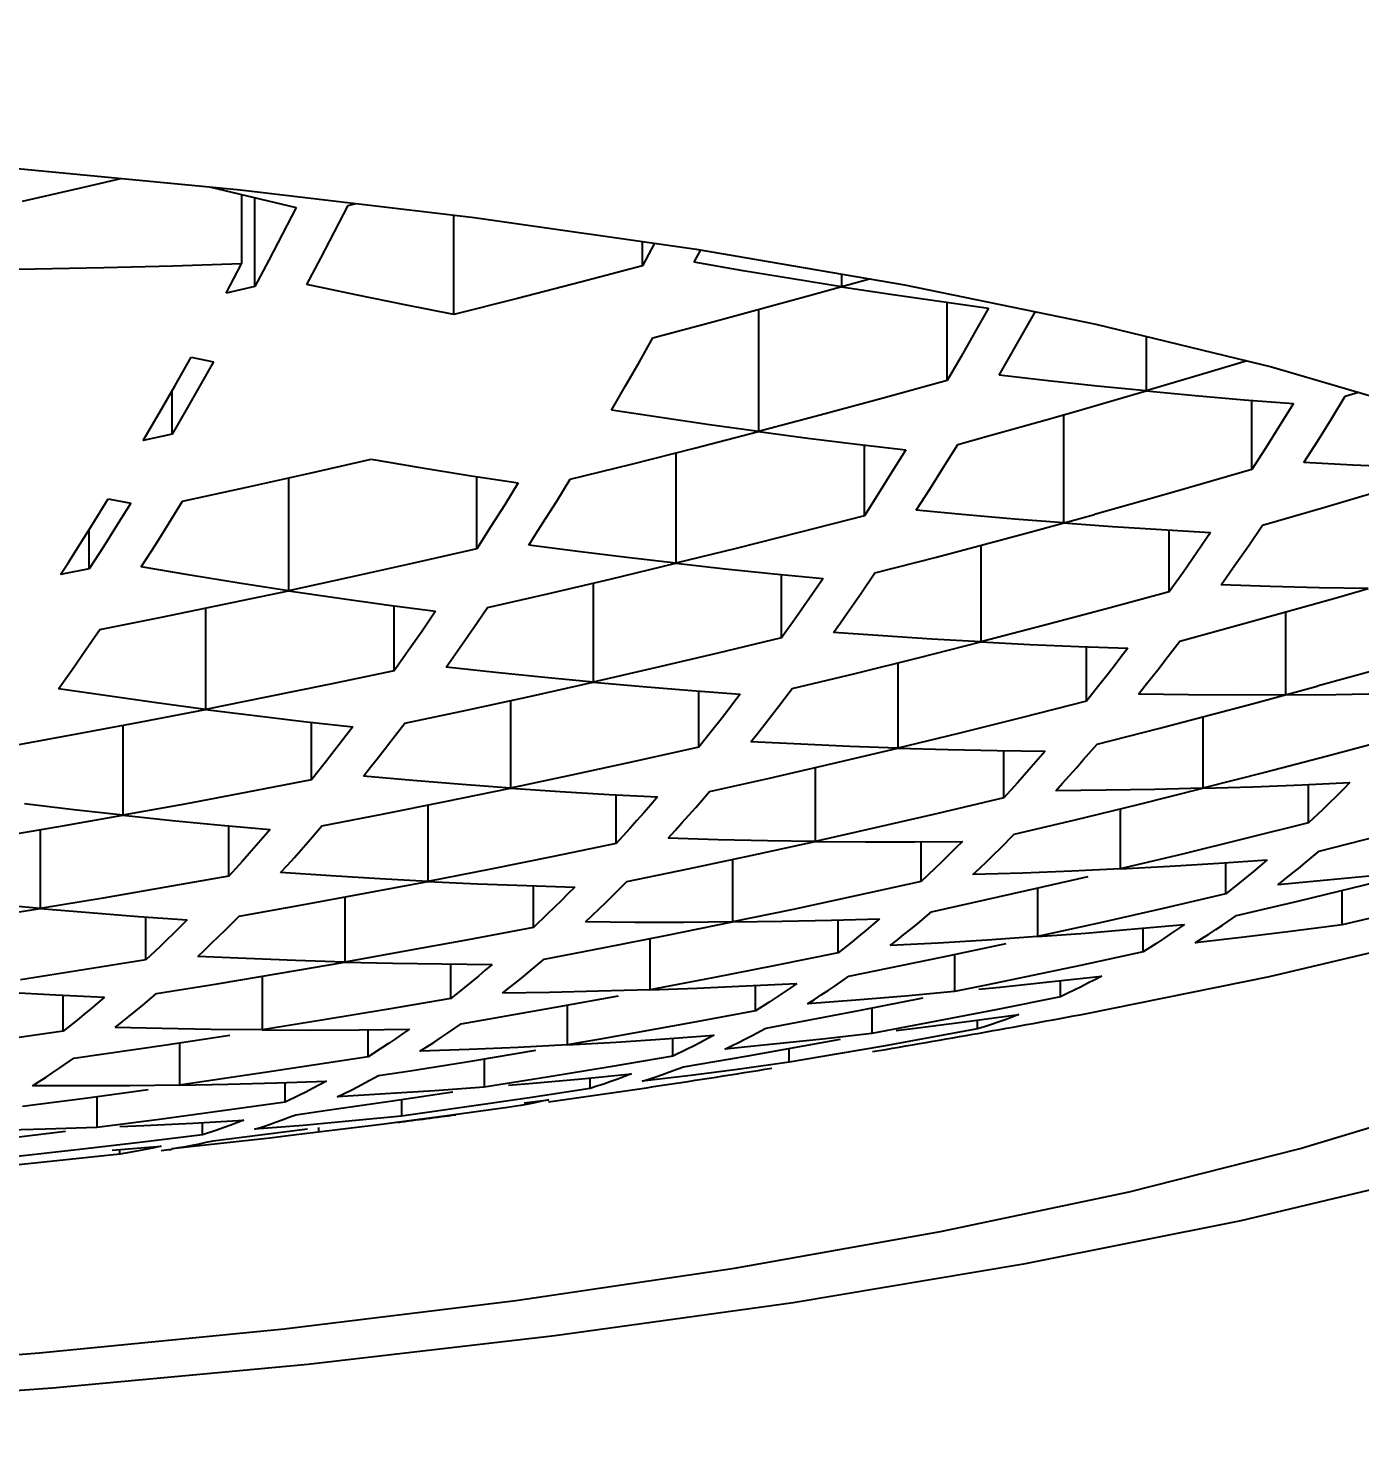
# Model space of a CAD drawing. Header units: millimetres. Extents: x 2985 to 3826, y 1462 to 2056.
# Drawn here: x 3226.224 to 3229.59, y 1804.218 to 1807.824 of the extents above; entities that cross this region are included whole.
import ezdxf

# ---------------------------------------------------------------- set-up
doc = ezdxf.new("R2010")
doc.units = ezdxf.units.MM
doc.styles.get("Standard").update_dxf_attribs({"font": 'arial.ttf'})
doc.dimstyles.new('사본(2) STANDARD', dxfattribs={"dimscale": 0, "dimtxt": 4, "dimasz": 4, "dimexe": 1.25, "dimexo": 0.625, "dimgap": 1.5, "dimtad": 3, "dimtih": 1, "dimtoh": 1, "dimdec": 1, "dimzin": 9, "dimdsep": 46, "dimtxsty": 'Standard', "dimcen": 2.5, "dimclrd": 3, "dimclre": 3, "dimclrt": 4, "dimadec": 0, "dimazin": 0, "dimtfac": 1, "dimtdec": 1, "dimtmove": 0, "dimatfit": 3, "dimfxl": 1.25, "dimtfill": 1, "dimtolj": 1, "dimtzin": 0, "dimarcsym": 0})

# ---------------------------------------------------------------- blocks, each defined once
blk = doc.blocks.new('*D5')
at = {"color": 3, "lineweight": -2, "transparency": 16777216}
for p, q in [((3223.8327, 1826.8353), (3276.0282, 1826.8353)), ((3274.7782, 1822.8353), (3274.7782, 1761.3796)), ((3274.7782, 1692.8366), (3274.7782, 1754.2923)), ((3248.3896, 1688.8366), (3276.0282, 1688.8366))]:
    blk.add_line(p, q, dxfattribs=at)
at = {"color": 3, "transparency": 16777216}
for points in [[(3274.1116, 1822.8353), (3275.4449, 1822.8353), (3274.7782, 1826.8353)], [(3274.1116, 1692.8366), (3275.4449, 1692.8366), (3274.7782, 1688.8366)]]:
    blk.add_solid(points, dxfattribs=at)
at = {"layer": 'Defpoints', "color": 0, "transparency": 16777216}
for p in [(3223.2077, 1826.8353), (3247.7646, 1688.8366), (3274.7782, 1688.8366)]:
    blk.add_point(p, dxfattribs=at)
at = {"color": 4, "transparency": 16777216, "insert": (3274.7782, 1757.836), "char_height": 4, "attachment_point": 5, "bg_fill": 3, "box_fill_scale": 1.1, "bg_fill_color": 256, "bg_fill_true_color": 13158600, "bg_fill_transparency": 0}
blk.add_mtext('\\A1;138', dxfattribs=at)

msp = doc.modelspace()

# ---------------------------------------------------------------- linework, layer by layer
at = {"color": 7, "linetype": 'Continuous'}
for p, q in [((3226.1415, 1807.4748), (3226.7599, 1807.4162)), ((3226.3669, 1807.424), (3226.4567, 1807.445)), ((3226.208, 1807.3876), (3226.3669, 1807.424)), ((3226.6816, 1807.4237), (3226.7764, 1807.4007)), ((3226.7599, 1807.4162), (3227.3509, 1807.3464)), ((3226.7625, 1807.404), (3226.7625, 1807.2286)), ((3226.7764, 1807.4007), (3226.9005, 1807.3714)), ((3226.7958, 1807.1719), (3226.7958, 1807.3961)), ((3226.9005, 1807.3714), (3226.866, 1807.3047)), ((3226.9974, 1807.31), (3227.0318, 1807.3765)), ((3227.0318, 1807.3765), (3227.0524, 1807.3817)), ((3227.2993, 1807.1007), (3227.2993, 1807.3525)), ((3227.3509, 1807.3464), (3227.9121, 1807.2661)), ((3226.866, 1807.3047), (3226.8311, 1807.2382)), ((3226.9626, 1807.2435), (3226.9974, 1807.31)), ((3227.7761, 1807.2238), (3227.7761, 1807.2856)), ((3227.8066, 1807.2812), (3227.7761, 1807.2238)), ((3227.9074, 1807.2333), (3227.9239, 1807.2642)), ((3227.9121, 1807.2661), (3228.4394, 1807.1758)), ((3226.4143, 1807.2188), (3226.2401, 1807.2155)), ((3226.5884, 1807.2232), (3226.4143, 1807.2188)), ((3226.7625, 1807.2286), (3226.5884, 1807.2232)), ((3226.7231, 1807.1548), (3226.7625, 1807.2286)), ((3226.8311, 1807.2382), (3226.7958, 1807.1719)), ((3226.9272, 1807.177), (3226.9626, 1807.2435)), ((3227.7761, 1807.2238), (3227.6193, 1807.1824)), ((3228.0314, 1807.2116), (3227.9074, 1807.2333)), ((3228.1555, 1807.1909), (3228.0314, 1807.2116)), ((3227.0512, 1807.1507), (3226.9272, 1807.177)), ((3227.6193, 1807.1824), (3227.4604, 1807.1413)), ((3228.2795, 1807.1711), (3228.1555, 1807.1909)), ((3228.2015, 1807.1493), (3228.3505, 1807.191)), ((3228.2795, 1807.2032), (3228.2795, 1807.1711)), ((3228.4394, 1807.1758), (3228.9233, 1807.0766)), ((3226.7958, 1807.1719), (3226.7231, 1807.1548)), ((3227.1752, 1807.1252), (3227.0512, 1807.1507)), ((3227.4604, 1807.1413), (3227.2993, 1807.1007)), ((3227.964, 1807.0846), (3228.2015, 1807.1493)), ((3228.2795, 1807.1711), (3228.4036, 1807.1521)), ((3228.4036, 1807.1521), (3228.5277, 1807.1341)), ((3227.2993, 1807.1007), (3227.1752, 1807.1252)), ((3228.0703, 1807.1133), (3228.0703, 1806.8047)), ((3228.5277, 1807.1341), (3228.6517, 1807.117)), ((3228.547, 1806.9336), (3228.547, 1807.1314)), ((3228.6517, 1807.117), (3228.6174, 1807.0559)), ((3228.7302, 1807.0372), (3228.7702, 1807.108)), ((3227.8028, 1807.0419), (3227.964, 1807.0846)), ((3228.9233, 1807.0766), (3229.3676, 1806.9682)), ((3227.7687, 1806.9814), (3227.8028, 1807.0419)), ((3228.6174, 1807.0559), (3228.5825, 1806.9948)), ((3229.0505, 1807.0456), (3229.0505, 1806.9074)), ((3228.5825, 1806.9948), (3228.547, 1806.9336)), ((3226.5942, 1806.9214), (3226.6345, 1806.9929)), ((3226.6345, 1806.9929), (3226.6912, 1806.9809)), ((3226.6912, 1806.9809), (3226.6571, 1806.9204)), ((3227.7338, 1806.9203), (3227.7687, 1806.9814)), ((3229.3058, 1806.9833), (3229.2076, 1806.9538)), ((3229.3676, 1806.9682), (3229.7623, 1806.8532)), ((3228.547, 1806.9336), (3228.385, 1806.8889)), ((3228.8025, 1806.9332), (3228.6784, 1806.9474)), ((3228.9265, 1806.9199), (3228.8025, 1806.9332)), ((3229.2076, 1806.9538), (3229.0505, 1806.9074)), ((3226.554, 1806.8512), (3226.5942, 1806.9214)), ((3226.5866, 1806.7982), (3226.5866, 1806.908)), ((3226.6571, 1806.9204), (3226.6222, 1806.8595)), ((3227.6981, 1806.8589), (3227.7338, 1806.9203)), ((3228.385, 1806.8889), (3228.2261, 1806.8459)), ((3229.0505, 1806.9074), (3228.9265, 1806.9199)), ((3229.0505, 1806.9074), (3229.1746, 1806.8959)), ((3229.1746, 1806.8959), (3229.2987, 1806.8853)), ((3229.5191, 1806.8373), (3229.554, 1806.8939)), ((3229.554, 1806.8939), (3229.5875, 1806.9041)), ((3226.5139, 1806.7823), (3226.554, 1806.8512)), ((3226.6222, 1806.8595), (3226.5866, 1806.7982)), ((3227.8222, 1806.8399), (3227.6981, 1806.8589)), ((3229.2987, 1806.8853), (3229.4227, 1806.8756)), ((3229.318, 1806.7086), (3229.318, 1806.8838)), ((3229.4227, 1806.8756), (3229.3878, 1806.8191)), ((3227.9462, 1806.8218), (3227.8222, 1806.8399)), ((3228.0703, 1806.8047), (3227.9462, 1806.8218)), ((3228.2261, 1806.8459), (3228.0703, 1806.8047)), ((3228.8413, 1806.8472), (3228.8413, 1806.5736)), ((3229.3878, 1806.8191), (3229.3529, 1806.7634)), ((3229.4843, 1806.7816), (3229.5191, 1806.8373)), ((3226.5866, 1806.7982), (3226.5139, 1806.7823)), ((3227.9078, 1806.7627), (3228.0703, 1806.8047)), ((3228.0703, 1806.8047), (3228.1944, 1806.7884)), ((3228.1944, 1806.7884), (3228.3185, 1806.7731)), ((3229.4493, 1806.7267), (3229.4843, 1806.7816)), ((3227.7489, 1806.7225), (3227.9078, 1806.7627)), ((3227.861, 1806.7508), (3227.861, 1806.4715)), ((3228.3185, 1806.7731), (3228.4424, 1806.7587)), ((3228.3378, 1806.5919), (3228.3378, 1806.7708)), ((3228.4424, 1806.7587), (3228.4084, 1806.7036)), ((3228.5382, 1806.7148), (3228.5737, 1806.7724)), ((3229.3529, 1806.7634), (3229.318, 1806.7086)), ((3226.9348, 1806.6994), (3227.09, 1806.7349)), ((3227.09, 1806.7349), (3227.2141, 1806.714)), ((3227.2141, 1806.714), (3227.3381, 1806.694)), ((3227.5935, 1806.6841), (3227.7489, 1806.7225)), ((3228.5033, 1806.6592), (3228.5382, 1806.7148)), ((3229.5735, 1806.7199), (3229.4493, 1806.7267)), ((3229.6975, 1806.714), (3229.5735, 1806.7199)), ((3226.7759, 1806.664), (3226.9348, 1806.6994)), ((3226.8808, 1806.6873), (3226.8808, 1806.4022)), ((3227.3381, 1806.694), (3227.4622, 1806.6748)), ((3227.3575, 1806.5084), (3227.3575, 1806.6909)), ((3227.4622, 1806.6748), (3227.4281, 1806.6197)), ((3227.5595, 1806.629), (3227.5935, 1806.6841)), ((3228.4084, 1806.7036), (3228.3735, 1806.648)), ((3229.5026, 1806.6137), (3229.7414, 1806.6847)), ((3226.3846, 1806.5688), (3226.4252, 1806.6345)), ((3226.4252, 1806.6345), (3226.4819, 1806.6237)), ((3226.6133, 1806.6287), (3226.7759, 1806.664)), ((3228.3735, 1806.648), (3228.3378, 1806.5919)), ((3228.4691, 1806.6056), (3228.5033, 1806.6592)), ((3229.078, 1806.6396), (3228.9198, 1806.5952)), ((3226.4819, 1806.6237), (3226.4478, 1806.5686)), ((3226.5791, 1806.5735), (3226.6133, 1806.6287)), ((3227.4281, 1806.6197), (3227.3933, 1806.5643)), ((3228.5933, 1806.594), (3228.4691, 1806.6056)), ((3229.3447, 1806.5679), (3229.5026, 1806.6137)), ((3226.4478, 1806.5686), (3226.413, 1806.5132)), ((3226.5443, 1806.5181), (3226.5791, 1806.5735)), ((3227.3933, 1806.5643), (3227.3575, 1806.5084)), ((3228.3378, 1806.5919), (3228.1724, 1806.5492)), ((3228.7173, 1806.5834), (3228.5933, 1806.594)), ((3228.8413, 1806.5736), (3228.7173, 1806.5834)), ((3228.7596, 1806.5514), (3228.9198, 1806.5952)), ((3228.8413, 1806.5736), (3228.9654, 1806.5647)), ((3228.9654, 1806.5647), (3229.0894, 1806.5568)), ((3229.3099, 1806.5168), (3229.3447, 1806.5679)), ((3226.3773, 1806.4575), (3226.3773, 1806.5571)), ((3228.1724, 1806.5492), (3228.0134, 1806.5091)), ((3228.5199, 1806.4874), (3228.7596, 1806.5514)), ((3229.0894, 1806.5568), (3229.2134, 1806.5498)), ((3229.1088, 1806.3992), (3229.1088, 1806.5557)), ((3229.2134, 1806.5498), (3229.1785, 1806.4987)), ((3226.413, 1806.5132), (3226.3773, 1806.4575)), ((3226.5086, 1806.4624), (3226.5443, 1806.5181)), ((3227.3575, 1806.5084), (3227.1938, 1806.471)), ((3227.613, 1806.5014), (3227.4889, 1806.5177)), ((3227.7371, 1806.486), (3227.613, 1806.5014)), ((3228.0134, 1806.5091), (3227.861, 1806.4715)), ((3228.632, 1806.5171), (3228.632, 1806.2726)), ((3229.1785, 1806.4987), (3229.1437, 1806.4485)), ((3229.275, 1806.4666), (3229.3099, 1806.5168)), ((3226.3773, 1806.4575), (3226.3046, 1806.4429)), ((3226.6323, 1806.4415), (3226.5086, 1806.4624)), ((3227.1938, 1806.471), (3227.0348, 1806.4356)), ((3227.6948, 1806.4315), (3227.861, 1806.4715)), ((3227.861, 1806.4715), (3227.7371, 1806.486)), ((3227.861, 1806.4715), (3227.9852, 1806.4579)), ((3227.9852, 1806.4579), (3228.1093, 1806.4452)), ((3228.3645, 1806.4471), (3228.5199, 1806.4874)), ((3229.2401, 1806.4172), (3229.275, 1806.4666)), ((3226.7563, 1806.4215), (3226.6323, 1806.4415)), ((3226.8808, 1806.4022), (3226.7563, 1806.4215)), ((3227.0348, 1806.4356), (3226.8808, 1806.4022)), ((3227.5358, 1806.3941), (3227.6948, 1806.4315)), ((3227.6518, 1806.4213), (3227.6518, 1806.171)), ((3228.1093, 1806.4452), (3228.2332, 1806.4334)), ((3228.1285, 1806.2831), (3228.1285, 1806.4433)), ((3228.2332, 1806.4334), (3228.199, 1806.3834)), ((3228.3293, 1806.3956), (3228.3645, 1806.4471)), ((3229.1437, 1806.4485), (3229.1088, 1806.3992)), ((3226.7184, 1806.368), (3226.8808, 1806.4022)), ((3226.8808, 1806.4022), (3227.0046, 1806.384)), ((3227.0046, 1806.384), (3227.1287, 1806.3666)), ((3227.3842, 1806.3594), (3227.5358, 1806.3941)), ((3228.199, 1806.3834), (3228.1641, 1806.3333)), ((3229.1088, 1806.3992), (3228.95, 1806.3561)), ((3229.3643, 1806.4131), (3229.2401, 1806.4172)), ((3229.2918, 1806.3174), (3229.5312, 1806.3843)), ((3229.4883, 1806.4098), (3229.3643, 1806.4131)), ((3229.6122, 1806.4075), (3229.4883, 1806.4098)), ((3229.5312, 1806.3843), (3229.6122, 1806.4075)), ((3226.5595, 1806.3353), (3226.7184, 1806.368)), ((3226.6715, 1806.3583), (3226.6715, 1806.1021)), ((3227.1287, 1806.3666), (3227.2529, 1806.3501)), ((3227.1483, 1806.2), (3227.1483, 1806.364)), ((3227.2529, 1806.3501), (3227.2188, 1806.3002)), ((3227.3499, 1806.3092), (3227.3842, 1806.3594)), ((3228.95, 1806.3561), (3228.7911, 1806.3139)), ((3229.403, 1806.3482), (3229.403, 1806.1387)), ((3226.404, 1806.3043), (3226.5595, 1806.3353)), ((3227.315, 1806.2591), (3227.3499, 1806.3092)), ((3228.1641, 1806.3333), (3228.1285, 1806.2831)), ((3228.7911, 1806.3139), (3228.632, 1806.2726)), ((3229.1355, 1806.2748), (3229.2918, 1806.3174)), ((3226.3696, 1806.2541), (3226.404, 1806.3043)), ((3227.2188, 1806.3002), (3227.1839, 1806.2501)), ((3228.1285, 1806.2831), (3227.9672, 1806.2442)), ((3228.3843, 1806.2878), (3228.2599, 1806.2967)), ((3228.5083, 1806.2797), (3228.3843, 1806.2878)), ((3228.632, 1806.2726), (3228.5083, 1806.2797)), ((3229.1006, 1806.2291), (3229.1355, 1806.2748)), ((3226.3348, 1806.2041), (3226.3696, 1806.2541)), ((3227.1839, 1806.2501), (3227.1483, 1806.2)), ((3227.2796, 1806.2092), (3227.315, 1806.2591)), ((3227.9672, 1806.2442), (3227.8083, 1806.2069)), ((3228.4736, 1806.2325), (3228.632, 1806.2726)), ((3228.632, 1806.2726), (3228.7564, 1806.2664)), ((3228.7564, 1806.2664), (3228.8805, 1806.2611)), ((3228.8805, 1806.2611), (3229.0041, 1806.2567)), ((3228.8995, 1806.1225), (3228.8995, 1806.2604)), ((3226.2994, 1806.1543), (3226.3348, 1806.2041)), ((3227.4051, 1806.1954), (3227.2796, 1806.2092)), ((3227.8083, 1806.2069), (3227.6518, 1806.171)), ((3228.3146, 1806.1931), (3228.4736, 1806.2325)), ((3228.4227, 1806.2198), (3228.4227, 1806.0042)), ((3229.6429, 1806.2045), (3229.4833, 1806.1605)), ((3226.9834, 1806.1652), (3226.8245, 1806.1326)), ((3227.1483, 1806.2), (3226.9834, 1806.1652)), ((3227.5292, 1806.1827), (3227.4051, 1806.1954)), ((3227.4906, 1806.135), (3227.6518, 1806.171)), ((3227.6518, 1806.171), (3227.5292, 1806.1827)), ((3227.6518, 1806.171), (3227.7776, 1806.1599)), ((3228.1552, 1806.1545), (3228.3146, 1806.1931)), ((3228.9344, 1806.1664), (3228.8995, 1806.1225)), ((3226.4233, 1806.136), (3226.2994, 1806.1543)), ((3226.5473, 1806.1186), (3226.4233, 1806.136)), ((3226.8245, 1806.1326), (3226.6715, 1806.1021)), ((3227.3316, 1806.1004), (3227.4906, 1806.135)), ((3227.7776, 1806.1599), (3227.9017, 1806.1499)), ((3227.9017, 1806.1499), (3228.0239, 1806.1409)), ((3227.9193, 1806.0068), (3227.9193, 1806.1485)), ((3228.1205, 1806.1091), (3228.1552, 1806.1545)), ((3229.1579, 1806.139), (3229.0308, 1806.1405)), ((3229.282, 1806.1384), (3229.1579, 1806.139)), ((3229.403, 1806.1387), (3229.282, 1806.1384)), ((3229.3216, 1806.1169), (3229.4833, 1806.1605)), ((3229.403, 1806.1387), (3229.5299, 1806.14)), ((3229.5299, 1806.14), (3229.654, 1806.1422)), ((3226.5045, 1806.0698), (3226.6715, 1806.1021)), ((3226.6715, 1806.1021), (3226.5473, 1806.1186)), ((3226.6715, 1806.1021), (3226.7957, 1806.0865)), ((3227.175, 1806.0672), (3227.3316, 1806.1004)), ((3227.4425, 1806.1244), (3227.4425, 1805.9029)), ((3228.8995, 1806.1225), (3228.7343, 1806.0806)), ((3229.082, 1806.054), (3229.3216, 1806.1169)), ((3226.3456, 1806.0399), (3226.5045, 1806.0698)), ((3226.4623, 1806.0618), (3226.4623, 1805.8343)), ((3226.7957, 1806.0865), (3226.9197, 1806.0718)), ((3226.9197, 1806.0718), (3227.0437, 1806.0579)), ((3226.939, 1805.924), (3226.939, 1806.0696)), ((3227.1403, 1806.0219), (3227.175, 1806.0672)), ((3228.7343, 1806.0806), (3228.5754, 1806.0412)), ((3229.1937, 1806.0831), (3229.1937, 1805.9025)), ((3226.1947, 1806.0124), (3226.3456, 1806.0399)), ((3227.9545, 1806.051), (3227.9193, 1806.0068)), ((3228.5754, 1806.0412), (3228.4227, 1806.0042)), ((3228.9262, 1806.0143), (3229.082, 1806.054)), ((3229.6705, 1806.0271), (3229.5095, 1805.9841)), ((3227.9193, 1806.0068), (3227.756, 1805.9703)), ((3228.1773, 1806.014), (3228.0506, 1806.0204)), ((3228.3013, 1806.0086), (3228.1773, 1806.014)), ((3228.2567, 1805.965), (3228.4227, 1806.0042)), ((3228.4227, 1806.0042), (3228.3013, 1806.0086)), ((3228.4227, 1806.0042), (3228.5497, 1806.0006)), ((3228.5497, 1806.0006), (3228.6737, 1805.998)), ((3228.6737, 1805.998), (3228.7949, 1805.9963)), ((3228.6902, 1805.8782), (3228.6902, 1805.9977)), ((3228.8913, 1805.9741), (3228.9262, 1806.0143)), ((3226.9743, 1805.9683), (3226.939, 1805.924)), ((3227.756, 1805.9703), (3227.597, 1805.9357)), ((3228.0977, 1805.9284), (3228.2567, 1805.965)), ((3228.2135, 1805.955), (3228.2135, 1805.7682)), ((3229.5095, 1805.9841), (3229.3505, 1805.9425)), ((3226.939, 1805.924), (3226.7775, 1805.8927)), ((3227.1959, 1805.9221), (3227.0704, 1805.9332)), ((3227.32, 1805.912), (3227.1959, 1805.9221)), ((3227.597, 1805.9357), (3227.4425, 1805.9029)), ((3227.946, 1805.8943), (3228.0977, 1805.9284)), ((3228.7251, 1805.9167), (3228.6902, 1805.8782)), ((3229.3505, 1805.9425), (3229.1937, 1805.9025)), ((3229.4447, 1805.9114), (3229.5658, 1805.917)), ((3226.7775, 1805.8927), (3226.6186, 1805.8628)), ((3227.2772, 1805.8688), (3227.4425, 1805.9029)), ((3227.4425, 1805.9029), (3227.32, 1805.912)), ((3227.4425, 1805.9029), (3227.5683, 1805.8945)), ((3227.5683, 1805.8945), (3227.6924, 1805.8871)), ((3227.6924, 1805.8871), (3227.8146, 1805.8807)), ((3227.71, 1805.7628), (3227.71, 1805.8862)), ((3227.9111, 1805.8541), (3227.946, 1805.8943)), ((3228.6902, 1805.8782), (3228.5237, 1805.8389)), ((3228.9486, 1805.8974), (3228.8216, 1805.8962)), ((3229.0727, 1805.8995), (3228.9486, 1805.8974)), ((3229.0299, 1805.8616), (3229.1937, 1805.9025)), ((3229.1937, 1805.9025), (3229.0727, 1805.8995)), ((3229.1937, 1805.9025), (3229.3206, 1805.9065)), ((3229.3206, 1805.9065), (3229.4447, 1805.9114)), ((3229.4612, 1805.8151), (3229.4612, 1805.9121)), ((3226.3378, 1805.8482), (3226.2137, 1805.8629)), ((3226.4623, 1805.8343), (3226.3378, 1805.8482)), ((3226.6186, 1805.8628), (3226.4623, 1805.8343)), ((3227.1183, 1805.8369), (3227.2772, 1805.8688)), ((3227.2332, 1805.86), (3227.2332, 1805.667)), ((3228.8709, 1805.8229), (3229.0299, 1805.8616)), ((3228.9844, 1805.8505), (3228.9844, 1805.6987)), ((3229.4961, 1805.8482), (3229.4612, 1805.8151)), ((3226.0629, 1805.7653), (3226.3001, 1805.8056)), ((3226.3001, 1805.8056), (3226.4623, 1805.8343)), ((3226.4623, 1805.8343), (3226.587, 1805.8212)), ((3226.587, 1805.8212), (3226.7111, 1805.8092)), ((3226.7111, 1805.8092), (3226.8344, 1805.798)), ((3226.7298, 1805.6801), (3226.7298, 1805.8074)), ((3226.9308, 1805.767), (3226.9657, 1805.8072)), ((3226.9657, 1805.8072), (3227.1183, 1805.8369)), ((3228.5237, 1805.8389), (3228.3648, 1805.8022)), ((3228.7169, 1805.7862), (3228.8709, 1805.8229)), ((3229.4612, 1805.8151), (3229.3014, 1805.7752)), ((3229.4879, 1805.7439), (3229.7266, 1805.8043)), ((3226.253, 1805.7975), (3226.253, 1805.5985)), ((3227.7448, 1805.8011), (3227.71, 1805.7628)), ((3227.9682, 1805.7726), (3227.8413, 1805.7763)), ((3228.0923, 1805.7699), (3227.9682, 1805.7726)), ((3228.0508, 1805.7325), (3228.2135, 1805.7682)), ((3228.2135, 1805.7682), (3228.0923, 1805.7699)), ((3228.3648, 1805.8022), (3228.2135, 1805.7682)), ((3228.2135, 1805.7682), (3228.3404, 1805.7673)), ((3228.4644, 1805.7673), (3228.5856, 1805.7683)), ((3228.6821, 1805.7514), (3228.7169, 1805.7862)), ((3229.3014, 1805.7752), (3229.1425, 1805.7363)), ((3227.71, 1805.7628), (3227.5518, 1805.7301)), ((3227.8919, 1805.6986), (3228.0508, 1805.7325)), ((3228.3404, 1805.7673), (3228.4644, 1805.7673)), ((3228.481, 1805.6664), (3228.481, 1805.7674)), ((3229.1425, 1805.7363), (3228.9844, 1805.6987)), ((3229.453, 1805.7144), (3229.4879, 1805.7439)), ((3226.7646, 1805.7185), (3226.7298, 1805.6801)), ((3227.3929, 1805.6982), (3227.2332, 1805.667)), ((3227.5518, 1805.7301), (3227.3929, 1805.6982)), ((3227.7367, 1805.6664), (3227.8919, 1805.6986)), ((3228.0042, 1805.7225), (3228.0042, 1805.5644)), ((3228.5159, 1805.6994), (3228.481, 1805.6664)), ((3228.9844, 1805.6987), (3228.8626, 1805.6931)), ((3228.9844, 1805.6987), (3229.1105, 1805.7054)), ((3229.1105, 1805.7054), (3229.2346, 1805.713)), ((3229.2346, 1805.713), (3229.3566, 1805.7214)), ((3229.252, 1805.6357), (3229.252, 1805.7141)), ((3226.7298, 1805.6801), (3226.5712, 1805.6521)), ((3226.9881, 1805.6808), (3226.8611, 1805.6893)), ((3227.1121, 1805.6734), (3226.9881, 1805.6808)), ((3227.0748, 1805.637), (3227.2332, 1805.667)), ((3227.2332, 1805.667), (3227.1121, 1805.6734)), ((3227.2332, 1805.667), (3227.3595, 1805.6613)), ((3227.3595, 1805.6613), (3227.4836, 1805.6566)), ((3227.7018, 1805.6315), (3227.7367, 1805.6664)), ((3228.481, 1805.6664), (3228.3161, 1805.6302)), ((3228.7385, 1805.6883), (3228.6123, 1805.6843)), ((3228.8626, 1805.6931), (3228.7385, 1805.6883)), ((3228.7432, 1805.6429), (3228.9034, 1805.6797)), ((3229.2868, 1805.6634), (3229.252, 1805.6357)), ((3229.5082, 1805.6698), (3229.3833, 1805.6582)), ((3229.4378, 1805.6182), (3229.6761, 1805.6759)), ((3229.6322, 1805.6822), (3229.5082, 1805.6698)), ((3226.4123, 1805.6249), (3226.253, 1805.5985)), ((3226.5712, 1805.6521), (3226.4123, 1805.6249)), ((3226.9159, 1805.6078), (3227.0748, 1805.637)), ((3227.024, 1805.6276), (3227.024, 1805.4632)), ((3227.4836, 1805.6566), (3227.6054, 1805.6528)), ((3227.5007, 1805.5509), (3227.5007, 1805.656)), ((3228.3161, 1805.6302), (3228.1572, 1805.5962)), ((3228.5077, 1805.5905), (3228.7432, 1805.6429)), ((3228.7752, 1805.6502), (3228.7752, 1805.5273)), ((3229.252, 1805.6357), (3229.0934, 1805.5987)), ((3229.5462, 1805.5572), (3229.5462, 1805.6442)), ((3226.094, 1805.5731), (3226.253, 1805.5985)), ((3226.253, 1805.5985), (3226.1285, 1805.6097)), ((3226.253, 1805.5985), (3226.3775, 1805.5881)), ((3226.3775, 1805.5881), (3226.5015, 1805.5787)), ((3226.7565, 1805.5794), (3226.9159, 1805.6078)), ((3228.1572, 1805.5962), (3228.0042, 1805.5644)), ((3228.4728, 1805.561), (3228.5077, 1805.5905)), ((3229.0934, 1805.5987), (3228.9345, 1805.5626)), ((3229.2787, 1805.5808), (3229.4378, 1805.6182)), ((3226.5015, 1805.5787), (3226.6251, 1805.5702)), ((3226.5205, 1805.4683), (3226.5205, 1805.5774)), ((3226.7216, 1805.5446), (3226.7565, 1805.5794)), ((3227.5356, 1805.584), (3227.5007, 1805.5509)), ((3227.7568, 1805.5635), (3227.6321, 1805.5645)), ((3227.8808, 1805.5635), (3227.7568, 1805.5635)), ((3227.8392, 1805.531), (3228.0042, 1805.5644)), ((3228.0042, 1805.5644), (3227.8808, 1805.5635)), ((3228.0042, 1805.5644), (3228.1301, 1805.5662)), ((3228.1301, 1805.5662), (3228.2542, 1805.5689)), ((3228.2542, 1805.5689), (3228.3763, 1805.5725)), ((3228.2717, 1805.4868), (3228.2717, 1805.5694)), ((3228.9345, 1805.5626), (3228.7752, 1805.5273)), ((3229.021, 1805.5468), (3229.1473, 1805.5582)), ((3229.2438, 1805.5568), (3229.2787, 1805.5808)), ((3229.5462, 1805.5572), (3229.4222, 1805.541)), ((3229.6257, 1805.5758), (3229.5462, 1805.5572)), ((3227.3355, 1805.5196), (3227.1766, 1805.4904)), ((3227.5007, 1805.5509), (3227.3355, 1805.5196)), ((3227.6803, 1805.4998), (3227.8392, 1805.531)), ((3227.7949, 1805.5223), (3227.7949, 1805.3928)), ((3228.6485, 1805.5187), (3228.5245, 1805.5112)), ((3228.7752, 1805.5273), (3228.6485, 1805.5187)), ((3228.7752, 1805.5273), (3228.8969, 1805.5365)), ((3228.8969, 1805.5365), (3229.021, 1805.5468)), ((3229.0427, 1805.4889), (3229.0427, 1805.5487)), ((3229.2982, 1805.5258), (3229.174, 1805.5115)), ((3229.4222, 1805.541), (3229.2982, 1805.5258)), ((3229.3626, 1805.4266), (3229.8048, 1805.531)), ((3226.5554, 1805.5014), (3226.5205, 1805.4683)), ((3227.1766, 1805.4904), (3227.024, 1805.4632)), ((3227.5274, 1805.4706), (3227.6803, 1805.4998)), ((3228.2717, 1805.4868), (3228.113, 1805.4546)), ((3228.3066, 1805.5145), (3228.2717, 1805.4868)), ((3228.5245, 1805.5112), (3228.403, 1805.5048)), ((3228.5372, 1805.4763), (3228.696, 1805.5101)), ((3228.5659, 1805.4824), (3228.5659, 1805.3885)), ((3229.0427, 1805.4889), (3228.884, 1805.4546)), ((3229.0776, 1805.5111), (3229.0427, 1805.4889)), ((3226.5205, 1805.4683), (3226.3622, 1805.443)), ((3226.7744, 1805.4719), (3226.6518, 1805.4775)), ((3226.8984, 1805.4671), (3226.7744, 1805.4719)), ((3226.8598, 1805.4349), (3227.024, 1805.4632)), ((3227.024, 1805.4632), (3226.8984, 1805.4671)), ((3227.024, 1805.4632), (3227.145, 1805.4603)), ((3227.145, 1805.4603), (3227.269, 1805.4583)), ((3227.269, 1805.4583), (3227.3961, 1805.4571)), ((3227.2915, 1805.3712), (3227.2915, 1805.458)), ((3227.4926, 1805.4411), (3227.5274, 1805.4706)), ((3228.113, 1805.4546), (3227.954, 1805.4233)), ((3228.2984, 1805.4272), (3228.5372, 1805.4763)), ((3228.884, 1805.4546), (3228.6455, 1805.4047)), ((3226.3622, 1805.443), (3226.2033, 1805.4184)), ((3226.5472, 1805.3836), (3226.7009, 1805.4084)), ((3226.7009, 1805.4084), (3226.8598, 1805.4349)), ((3226.8147, 1805.4273), (3226.8147, 1805.2915)), ((3227.954, 1805.4233), (3227.7949, 1805.3928)), ((3228.0379, 1805.4026), (3228.1671, 1805.4092)), ((3228.2635, 1805.4031), (3228.2984, 1805.4272)), ((3228.8126, 1805.4136), (3228.9381, 1805.4278)), ((3228.8334, 1805.3749), (3228.8334, 1805.4159)), ((3228.9002, 1805.3331), (3229.3626, 1805.4266)), ((3228.9381, 1805.4278), (3228.9206, 1805.4184)), ((3226.1685, 1805.387), (3226.2925, 1805.3802)), ((3226.2925, 1805.3802), (3226.4159, 1805.3744)), ((3226.3112, 1805.2885), (3226.3112, 1805.3793)), ((3226.5124, 1805.3542), (3226.5472, 1805.3836)), ((3227.3264, 1805.399), (3227.2915, 1805.3712)), ((3227.5413, 1805.3864), (3227.4228, 1805.3848)), ((3227.6653, 1805.3891), (3227.5413, 1805.3864)), ((3227.5568, 1805.349), (3227.7156, 1805.378)), ((3227.7949, 1805.3928), (3227.6653, 1805.3891)), ((3227.7949, 1805.3928), (3227.9139, 1805.3971)), ((3227.9139, 1805.3971), (3228.0379, 1805.4026)), ((3228.0625, 1805.3396), (3228.0625, 1805.4038)), ((3228.4405, 1805.3772), (3228.3165, 1805.3669)), ((3228.3278, 1805.3414), (3228.4866, 1805.3726)), ((3228.5659, 1805.3885), (3228.4405, 1805.3772)), ((3228.6455, 1805.4047), (3228.5659, 1805.3885)), ((3228.8334, 1805.3749), (3228.6747, 1805.3432)), ((3228.8509, 1805.3832), (3228.8334, 1805.3749)), ((3227.1294, 1805.3432), (3226.9705, 1805.3167)), ((3227.2915, 1805.3712), (3227.1294, 1805.3432)), ((3227.3182, 1805.307), (3227.5568, 1805.349)), ((3227.5857, 1805.3542), (3227.5857, 1805.2536)), ((3228.0625, 1805.3396), (3227.9036, 1805.3101)), ((3228.0973, 1805.3619), (3228.0625, 1805.3396)), ((3228.1688, 1805.3111), (3228.3278, 1805.3414)), ((3228.3165, 1805.3669), (3228.1938, 1805.3577)), ((3228.3567, 1805.347), (3228.3567, 1805.2824)), ((3228.6747, 1805.3432), (3228.5157, 1805.3124)), ((3226.3462, 1805.3163), (3226.3112, 1805.2885)), ((3226.9705, 1805.3167), (3226.8147, 1805.2915)), ((3227.2832, 1805.2829), (3227.3182, 1805.307)), ((3227.9036, 1805.3101), (3227.6652, 1805.2674)), ((3228.0892, 1805.2963), (3228.1688, 1805.3111)), ((3228.5157, 1805.3124), (3228.3567, 1805.2824)), ((3228.604, 1805.3133), (3228.7288, 1805.3303)), ((3228.6242, 1805.294), (3228.6242, 1805.316)), ((3226.3112, 1805.2885), (3226.1526, 1805.2658)), ((3226.5611, 1805.2948), (3226.4426, 1805.2977)), ((3226.6851, 1805.2928), (3226.5611, 1805.2948)), ((3226.5719, 1805.254), (3226.7328, 1805.2786)), ((3226.8147, 1805.2915), (3226.6851, 1805.2928)), ((3226.8147, 1805.2915), (3226.9358, 1805.2912)), ((3226.9358, 1805.2912), (3227.0599, 1805.2919)), ((3227.0599, 1805.2919), (3227.1869, 1805.2935)), ((3227.0822, 1805.2238), (3227.0822, 1805.2921)), ((3227.6652, 1805.2674), (3227.5857, 1805.2536)), ((3227.7098, 1805.2609), (3227.8339, 1805.2691)), ((3227.8339, 1805.2691), (3227.9578, 1805.2782)), ((3227.8532, 1805.225), (3227.8532, 1805.2705)), ((3228.039, 1805.2254), (3228.2773, 1805.2678)), ((3228.0543, 1805.2777), (3228.0866, 1805.2949)), ((3228.0866, 1805.2949), (3228.0892, 1805.2963)), ((3228.2319, 1805.2683), (3228.1078, 1805.2552)), ((3228.3567, 1805.2824), (3228.2319, 1805.2683)), ((3228.6242, 1805.294), (3228.3859, 1805.2507)), ((3226.3379, 1805.2199), (3226.5719, 1805.254)), ((3226.6055, 1805.2591), (3226.6055, 1805.152)), ((3227.1169, 1805.246), (3227.0822, 1805.2238)), ((3227.3378, 1805.2419), (3227.2135, 1805.2374)), ((3227.4618, 1805.2473), (3227.3378, 1805.2419)), ((3227.3474, 1805.2137), (3227.5063, 1805.2401)), ((3227.5857, 1805.2536), (3227.4618, 1805.2473)), ((3227.5857, 1805.2536), (3227.7098, 1805.2609)), ((3227.888, 1805.2418), (3227.8532, 1805.225)), ((3228.1078, 1805.2552), (3227.9845, 1805.2432)), ((3228.1474, 1805.2095), (3228.1474, 1805.2445)), ((3228.3859, 1805.2507), (3228.2269, 1805.223)), ((3226.3026, 1805.1954), (3226.3379, 1805.2199)), ((3227.0822, 1805.2238), (3226.8438, 1805.1869)), ((3227.1885, 1805.1882), (3227.3474, 1805.2137)), ((3227.3764, 1805.2185), (3227.3764, 1805.147)), ((3227.6944, 1805.1981), (3227.5354, 1805.1721)), ((3227.8532, 1805.225), (3227.6944, 1805.1981)), ((3227.845, 1805.1851), (3227.8656, 1805.1927)), ((3227.8656, 1805.1927), (3227.8799, 1805.1982)), ((3227.8799, 1805.1982), (3228.039, 1805.2254)), ((3228.0227, 1805.1924), (3227.8987, 1805.1765)), ((3228.1474, 1805.2095), (3228.0227, 1805.1924)), ((3228.2269, 1805.223), (3228.1474, 1805.2095)), ((3226.8438, 1805.1869), (3226.6055, 1805.152)), ((3226.7276, 1805.1544), (3226.8517, 1805.1578)), ((3226.8517, 1805.1578), (3226.9776, 1805.1622)), ((3226.873, 1805.1087), (3226.873, 1805.1585)), ((3227.0745, 1805.1573), (3227.1089, 1805.1758)), ((3227.1089, 1805.1758), (3227.1885, 1805.1882)), ((3227.5354, 1805.1721), (3227.3764, 1805.147)), ((3227.6227, 1805.1679), (3227.7486, 1805.18)), ((3227.6439, 1805.1433), (3227.6439, 1805.1699)), ((3227.8987, 1805.1765), (3227.7753, 1805.1615)), ((3226.2082, 1805.0984), (3226.3671, 1805.1191)), ((3226.3556, 1805.1498), (3226.2333, 1805.15)), ((3226.4796, 1805.1504), (3226.3556, 1805.1498)), ((3226.3671, 1805.1191), (3226.526, 1805.1408)), ((3226.3962, 1805.1231), (3226.3962, 1805.0449)), ((3226.6055, 1805.152), (3226.4796, 1805.1504)), ((3226.6055, 1805.152), (3226.7276, 1805.1544)), ((3226.9072, 1805.1253), (3226.873, 1805.1087)), ((3227.1267, 1805.1295), (3227.0043, 1805.1224)), ((3227.2507, 1805.1377), (3227.1267, 1805.1295)), ((3227.1381, 1805.111), (3227.297, 1805.1348)), ((3227.3764, 1805.147), (3227.2507, 1805.1377)), ((3227.4851, 1805.1191), (3227.3262, 1805.0957)), ((3227.6439, 1805.1433), (3227.4851, 1805.1191)), ((3227.6614, 1805.1489), (3227.6439, 1805.1433)), ((3227.6788, 1805.1546), (3227.6614, 1805.1489)), ((3226.7141, 1805.0865), (3226.5551, 1805.0652)), ((3226.873, 1805.1087), (3226.7141, 1805.0865)), ((3226.8997, 1805.0771), (3226.9792, 1805.0882)), ((3226.9792, 1805.0882), (3227.1381, 1805.111)), ((3227.1672, 1805.1153), (3227.1672, 1805.0732)), ((3227.3262, 1805.0957), (3227.1672, 1805.0732)), ((3227.4347, 1805.0949), (3227.2756, 1805.0733)), ((3227.4683, 1805.1004), (3227.4347, 1805.0949)), ((3227.4769, 1805.1073), (3227.5393, 1805.1149)), ((3226.5551, 1805.0652), (3226.3962, 1805.0449)), ((3226.639, 1805.056), (3226.7683, 1805.0634)), ((3226.6637, 1805.0263), (3226.6637, 1805.0574)), ((3226.7326, 1805.0498), (3226.6977, 1805.0375)), ((3226.7683, 1805.0634), (3226.7326, 1805.0498)), ((3226.9183, 1805.0501), (3226.795, 1805.0401)), ((3226.8655, 1805.0641), (3226.8871, 1805.0722)), ((3226.8871, 1805.0722), (3226.8997, 1805.0771)), ((3227.1167, 1805.0526), (3226.8941, 1805.025)), ((3227.0423, 1805.0612), (3226.9183, 1805.0501)), ((3227.1672, 1805.0732), (3227.0423, 1805.0612)), ((3227.2756, 1805.0733), (3227.1167, 1805.0526)), ((3226.2664, 1805.0404), (3226.1423, 1805.037)), ((3226.1578, 1805.016), (3226.3167, 1805.035)), ((3226.3962, 1805.0449), (3226.2664, 1805.0404)), ((3226.6637, 1805.0263), (3226.5048, 1805.0068)), ((3226.6977, 1805.0375), (3226.6637, 1805.0263)), ((3226.6732, 1805.0074), (3226.6904, 1805.0113)), ((3226.6904, 1805.0113), (3226.7699, 1805.0211)), ((3226.8341, 1805.0179), (3226.7101, 1805.0039)), ((3226.7699, 1805.0211), (3226.9288, 1805.0413)), ((3226.8941, 1805.025), (3226.8341, 1805.0179)), ((3226.9579, 1805.0328), (3226.9579, 1805.0451)), ((3226.3459, 1804.9882), (3226.1869, 1804.9705)), ((3226.4544, 1804.9771), (3226.2955, 1804.9602)), ((3226.5048, 1805.0068), (3226.3459, 1804.9882)), ((3226.4354, 1804.9876), (3226.5591, 1804.9975)), ((3226.4544, 1804.9771), (3226.4544, 1804.9891)), ((3226.4886, 1804.9828), (3226.4544, 1804.9771)), ((3226.7101, 1805.0039), (3226.5858, 1804.9909)), ((3226.6559, 1805.0037), (3226.6732, 1805.0074)), ((3226.2955, 1804.9602), (3226.1366, 1804.9443))]:
    msp.add_line(p, q, dxfattribs=at)
for points in [[(3226.2401, 1807.2155), (3226.0657, 1807.2131), (3225.9783, 1807.2123)], [(3228.6784, 1806.9474), (3228.6955, 1806.9769), (3228.7302, 1807.0372)], [(3228.809, 1806.838), (3228.8888, 1806.8607), (3229.0505, 1806.9074)], [(3228.5737, 1806.7724), (3228.6515, 1806.7938), (3228.809, 1806.838)], [(3229.318, 1806.7086), (3229.1576, 1806.6622), (3229.078, 1806.6396)], [(3227.4889, 1806.5177), (3227.5068, 1806.5457), (3227.5246, 1806.5736), (3227.5595, 1806.629)], [(3226.3046, 1806.4429), (3226.3245, 1806.4737), (3226.3444, 1806.505), (3226.3846, 1806.5688)], [(3228.2599, 1806.2967), (3228.2771, 1806.3209), (3228.2944, 1806.3455), (3228.3293, 1806.3956)], [(3229.0041, 1806.2567), (3228.9867, 1806.2338), (3228.9693, 1806.2111), (3228.9519, 1806.1886), (3228.9344, 1806.1664)], [(3229.0308, 1806.1405), (3229.0483, 1806.1623), (3229.0657, 1806.1844), (3229.0832, 1806.2067), (3229.1006, 1806.2291)], [(3228.0239, 1806.1409), (3228.0067, 1806.1183), (3227.9894, 1806.0957), (3227.972, 1806.0733), (3227.9545, 1806.051)], [(3228.0506, 1806.0204), (3228.0681, 1806.0423), (3228.0856, 1806.0643), (3228.1031, 1806.0866), (3228.1205, 1806.1091)], [(3227.0437, 1806.0579), (3227.0265, 1806.0354), (3227.0092, 1806.0129), (3226.9918, 1805.9905), (3226.9743, 1805.9683)], [(3227.0704, 1805.9332), (3227.0879, 1805.9551), (3227.1054, 1805.9772), (3227.1229, 1805.9995), (3227.1403, 1806.0219)], [(3228.7949, 1805.9963), (3228.7774, 1805.9761), (3228.76, 1805.9561), (3228.7426, 1805.9363), (3228.7251, 1805.9167)], [(3228.8216, 1805.8962), (3228.839, 1805.9154), (3228.8564, 1805.9347), (3228.8739, 1805.9543), (3228.8913, 1805.9741)], [(3229.5658, 1805.917), (3229.5484, 1805.8995), (3229.531, 1805.8822), (3229.5135, 1805.8651), (3229.4961, 1805.8482)], [(3227.8146, 1805.8807), (3227.7972, 1805.8605), (3227.7797, 1805.8405), (3227.7623, 1805.8207), (3227.7448, 1805.8011)], [(3227.8413, 1805.7763), (3227.8588, 1805.7954), (3227.8762, 1805.8148), (3227.8936, 1805.8343), (3227.9111, 1805.8541)], [(3226.8344, 1805.798), (3226.8169, 1805.7778), (3226.7994, 1805.7578), (3226.782, 1805.738), (3226.7646, 1805.7185)], [(3228.5856, 1805.7683), (3228.5682, 1805.7507), (3228.5507, 1805.7334), (3228.5333, 1805.7163), (3228.5159, 1805.6994)], [(3226.8611, 1805.6893), (3226.8785, 1805.7084), (3226.8959, 1805.7277), (3226.9134, 1805.7472), (3226.9308, 1805.767)], [(3228.6123, 1805.6843), (3228.6297, 1805.7008), (3228.6472, 1805.7174), (3228.6646, 1805.7343), (3228.6821, 1805.7514)], [(3229.3566, 1805.7214), (3229.3391, 1805.7065), (3229.3217, 1805.6919), (3229.3043, 1805.6775), (3229.2868, 1805.6634)], [(3229.3833, 1805.6582), (3229.4007, 1805.6719), (3229.4182, 1805.6859), (3229.4356, 1805.7), (3229.453, 1805.7144)], [(3223.6096, 1804.348), (3224.2861, 1804.3616), (3224.9596, 1804.3874), (3225.6148, 1804.4249), (3226.2514, 1804.4744), (3226.8698, 1804.5356), (3227.456, 1804.6071), (3228.0094, 1804.6892), (3228.5305, 1804.7815), (3229.0077, 1804.8822), (3229.4401, 1804.9912), (3229.8285, 1805.1085), (3230.1642, 1805.2313), (3230.4443, 1805.3589), (3230.6718, 1805.4921), (3230.8403, 1805.6248)], [(3227.6054, 1805.6528), (3227.5879, 1805.6353), (3227.5705, 1805.618), (3227.5531, 1805.6009), (3227.5356, 1805.584)], [(3227.6321, 1805.5645), (3227.6495, 1805.5809), (3227.667, 1805.5976), (3227.6844, 1805.6144), (3227.7018, 1805.6315)], [(3226.6251, 1805.5702), (3226.6077, 1805.5527), (3226.5902, 1805.5354), (3226.5728, 1805.5183), (3226.5554, 1805.5014)], [(3228.3763, 1805.5725), (3228.3589, 1805.5577), (3228.3415, 1805.5431), (3228.324, 1805.5286), (3228.3066, 1805.5145)], [(3228.403, 1805.5048), (3228.4205, 1805.5185), (3228.4379, 1805.5325), (3228.4554, 1805.5466), (3228.4728, 1805.561)], [(3229.1473, 1805.5582), (3229.1299, 1805.5461), (3229.1124, 1805.5342), (3229.095, 1805.5225), (3229.0776, 1805.5111)], [(3229.174, 1805.5115), (3229.1915, 1805.5225), (3229.2089, 1805.5337), (3229.2263, 1805.5451), (3229.2438, 1805.5568)], [(3226.6518, 1805.4775), (3226.6693, 1805.4939), (3226.6867, 1805.5106), (3226.7042, 1805.5275), (3226.7216, 1805.5446)], [(3231.3188, 1805.5026), (3231.0074, 1805.3437), (3230.6513, 1805.1961), (3230.246, 1805.0577), (3229.7926, 1804.9287), (3229.29, 1804.8089), (3228.74, 1804.699), (3228.1577, 1804.6016), (3227.5548, 1804.5175), (3226.9304, 1804.4457), (3226.2838, 1804.3855), (3225.6184, 1804.3372), (3224.9399, 1804.3009), (3224.2507, 1804.2766)], [(3227.3961, 1805.4571), (3227.3787, 1805.4422), (3227.3613, 1805.4276), (3227.3438, 1805.4132), (3227.3264, 1805.399)], [(3227.4228, 1805.3848), (3227.4402, 1805.3985), (3227.4577, 1805.4125), (3227.4751, 1805.4267), (3227.4926, 1805.4411)], [(3228.1671, 1805.4092), (3228.1496, 1805.397), (3228.1322, 1805.3851), (3228.1147, 1805.3733), (3228.0973, 1805.3619)], [(3228.627, 1805.3944), (3228.6885, 1805.4005), (3228.8126, 1805.4136)], [(3228.9206, 1805.4184), (3228.9032, 1805.4093), (3228.8857, 1805.4003), (3228.8683, 1805.3916), (3228.8509, 1805.3832)], [(3226.4159, 1805.3744), (3226.3985, 1805.3596), (3226.381, 1805.3449), (3226.3636, 1805.3305), (3226.3462, 1805.3163)], [(3228.1938, 1805.3577), (3228.2112, 1805.3687), (3228.2286, 1805.3799), (3228.2461, 1805.3914), (3228.2635, 1805.4031)], [(3226.4426, 1805.2977), (3226.4601, 1805.3115), (3226.4775, 1805.3255), (3226.495, 1805.3397), (3226.5124, 1805.3542)], [(3228.4182, 1805.2898), (3228.48, 1805.2973), (3228.604, 1805.3133)], [(3228.7288, 1805.3303), (3228.7113, 1805.3237), (3228.6939, 1805.3173), (3228.6765, 1805.3111), (3228.659, 1805.3052), (3228.6416, 1805.2995), (3228.6242, 1805.294)], [(3227.1869, 1805.2935), (3227.1693, 1805.2812), (3227.1518, 1805.2692), (3227.1344, 1805.2575), (3227.1169, 1805.246)], [(3227.2135, 1805.2374), (3227.2309, 1805.2484), (3227.2484, 1805.2597), (3227.2658, 1805.2711), (3227.2832, 1805.2829)], [(3227.9578, 1805.2782), (3227.9404, 1805.2688), (3227.9229, 1805.2596), (3227.9055, 1805.2506), (3227.888, 1805.2418)], [(3227.9845, 1805.2432), (3228.0019, 1805.2514), (3228.0194, 1805.26), (3228.0368, 1805.2687), (3228.0543, 1805.2777)], [(3226.2333, 1805.15), (3226.2505, 1805.1609), (3226.2678, 1805.1721), (3226.2852, 1805.1836), (3226.3026, 1805.1954)], [(3226.9776, 1805.1622), (3226.9598, 1805.1525), (3226.9421, 1805.1431), (3226.9246, 1805.1341), (3226.9072, 1805.1253)], [(3227.0043, 1805.1224), (3227.022, 1805.1308), (3227.0396, 1805.1395), (3227.0571, 1805.1483), (3227.0745, 1805.1573)], [(3227.4373, 1805.1518), (3227.4987, 1805.1569), (3227.6227, 1805.1679)], [(3227.7486, 1805.18), (3227.7311, 1805.1733), (3227.7137, 1805.1669), (3227.6962, 1805.1606), (3227.6788, 1805.1546)], [(3227.7753, 1805.1615), (3227.7927, 1805.1671), (3227.8101, 1805.1728), (3227.8275, 1805.1788), (3227.845, 1805.1851)], [(3227.5393, 1805.1149), (3227.5219, 1805.111), (3227.5044, 1805.1073), (3227.487, 1805.1038), (3227.4695, 1805.1006), (3227.4683, 1805.1004)], [(3226.4549, 1805.0472), (3226.515, 1805.0499), (3226.639, 1805.056)], [(3226.795, 1805.0401), (3226.8129, 1805.0458), (3226.8306, 1805.0517), (3226.8481, 1805.0578), (3226.8655, 1805.0641)], [(3226.5591, 1804.9975), (3226.5412, 1804.9934), (3226.5235, 1804.9896), (3226.506, 1804.9861), (3226.4886, 1804.9828)], [(3226.5858, 1804.9909), (3226.6035, 1804.9938), (3226.6211, 1804.9969), (3226.6386, 1805.0002), (3226.6559, 1805.0037)]]:
    msp.add_lwpolyline(points, dxfattribs=at)
for start, end in [(279.59305, 280.61416), (278.05616, 279.11577), (277.34236, 277.61756), (276.2257, 276.27365)]:
    msp.add_arc((3223.2077, 1835.7093), 30.905, start, end, dxfattribs=at)

# ---------------------------------------------------------------- next in the draw order: dimensions: what is measured, and where the dimension line sits
dim = msp.add_linear_dim(base=(3274.7782, 1688.8366), p1=(3223.2077, 1826.8353), p2=(3247.7646, 1688.8366), angle=90, dimstyle='사본(2) STANDARD', override={"dimscale": 1, "dimtad": 0})
dim.commit()
dim.dimension.update_dxf_attribs({"geometry": '*D5', "text_midpoint": (3274.7782, 1757.836)})

doc.saveas('drawing.dxf')
